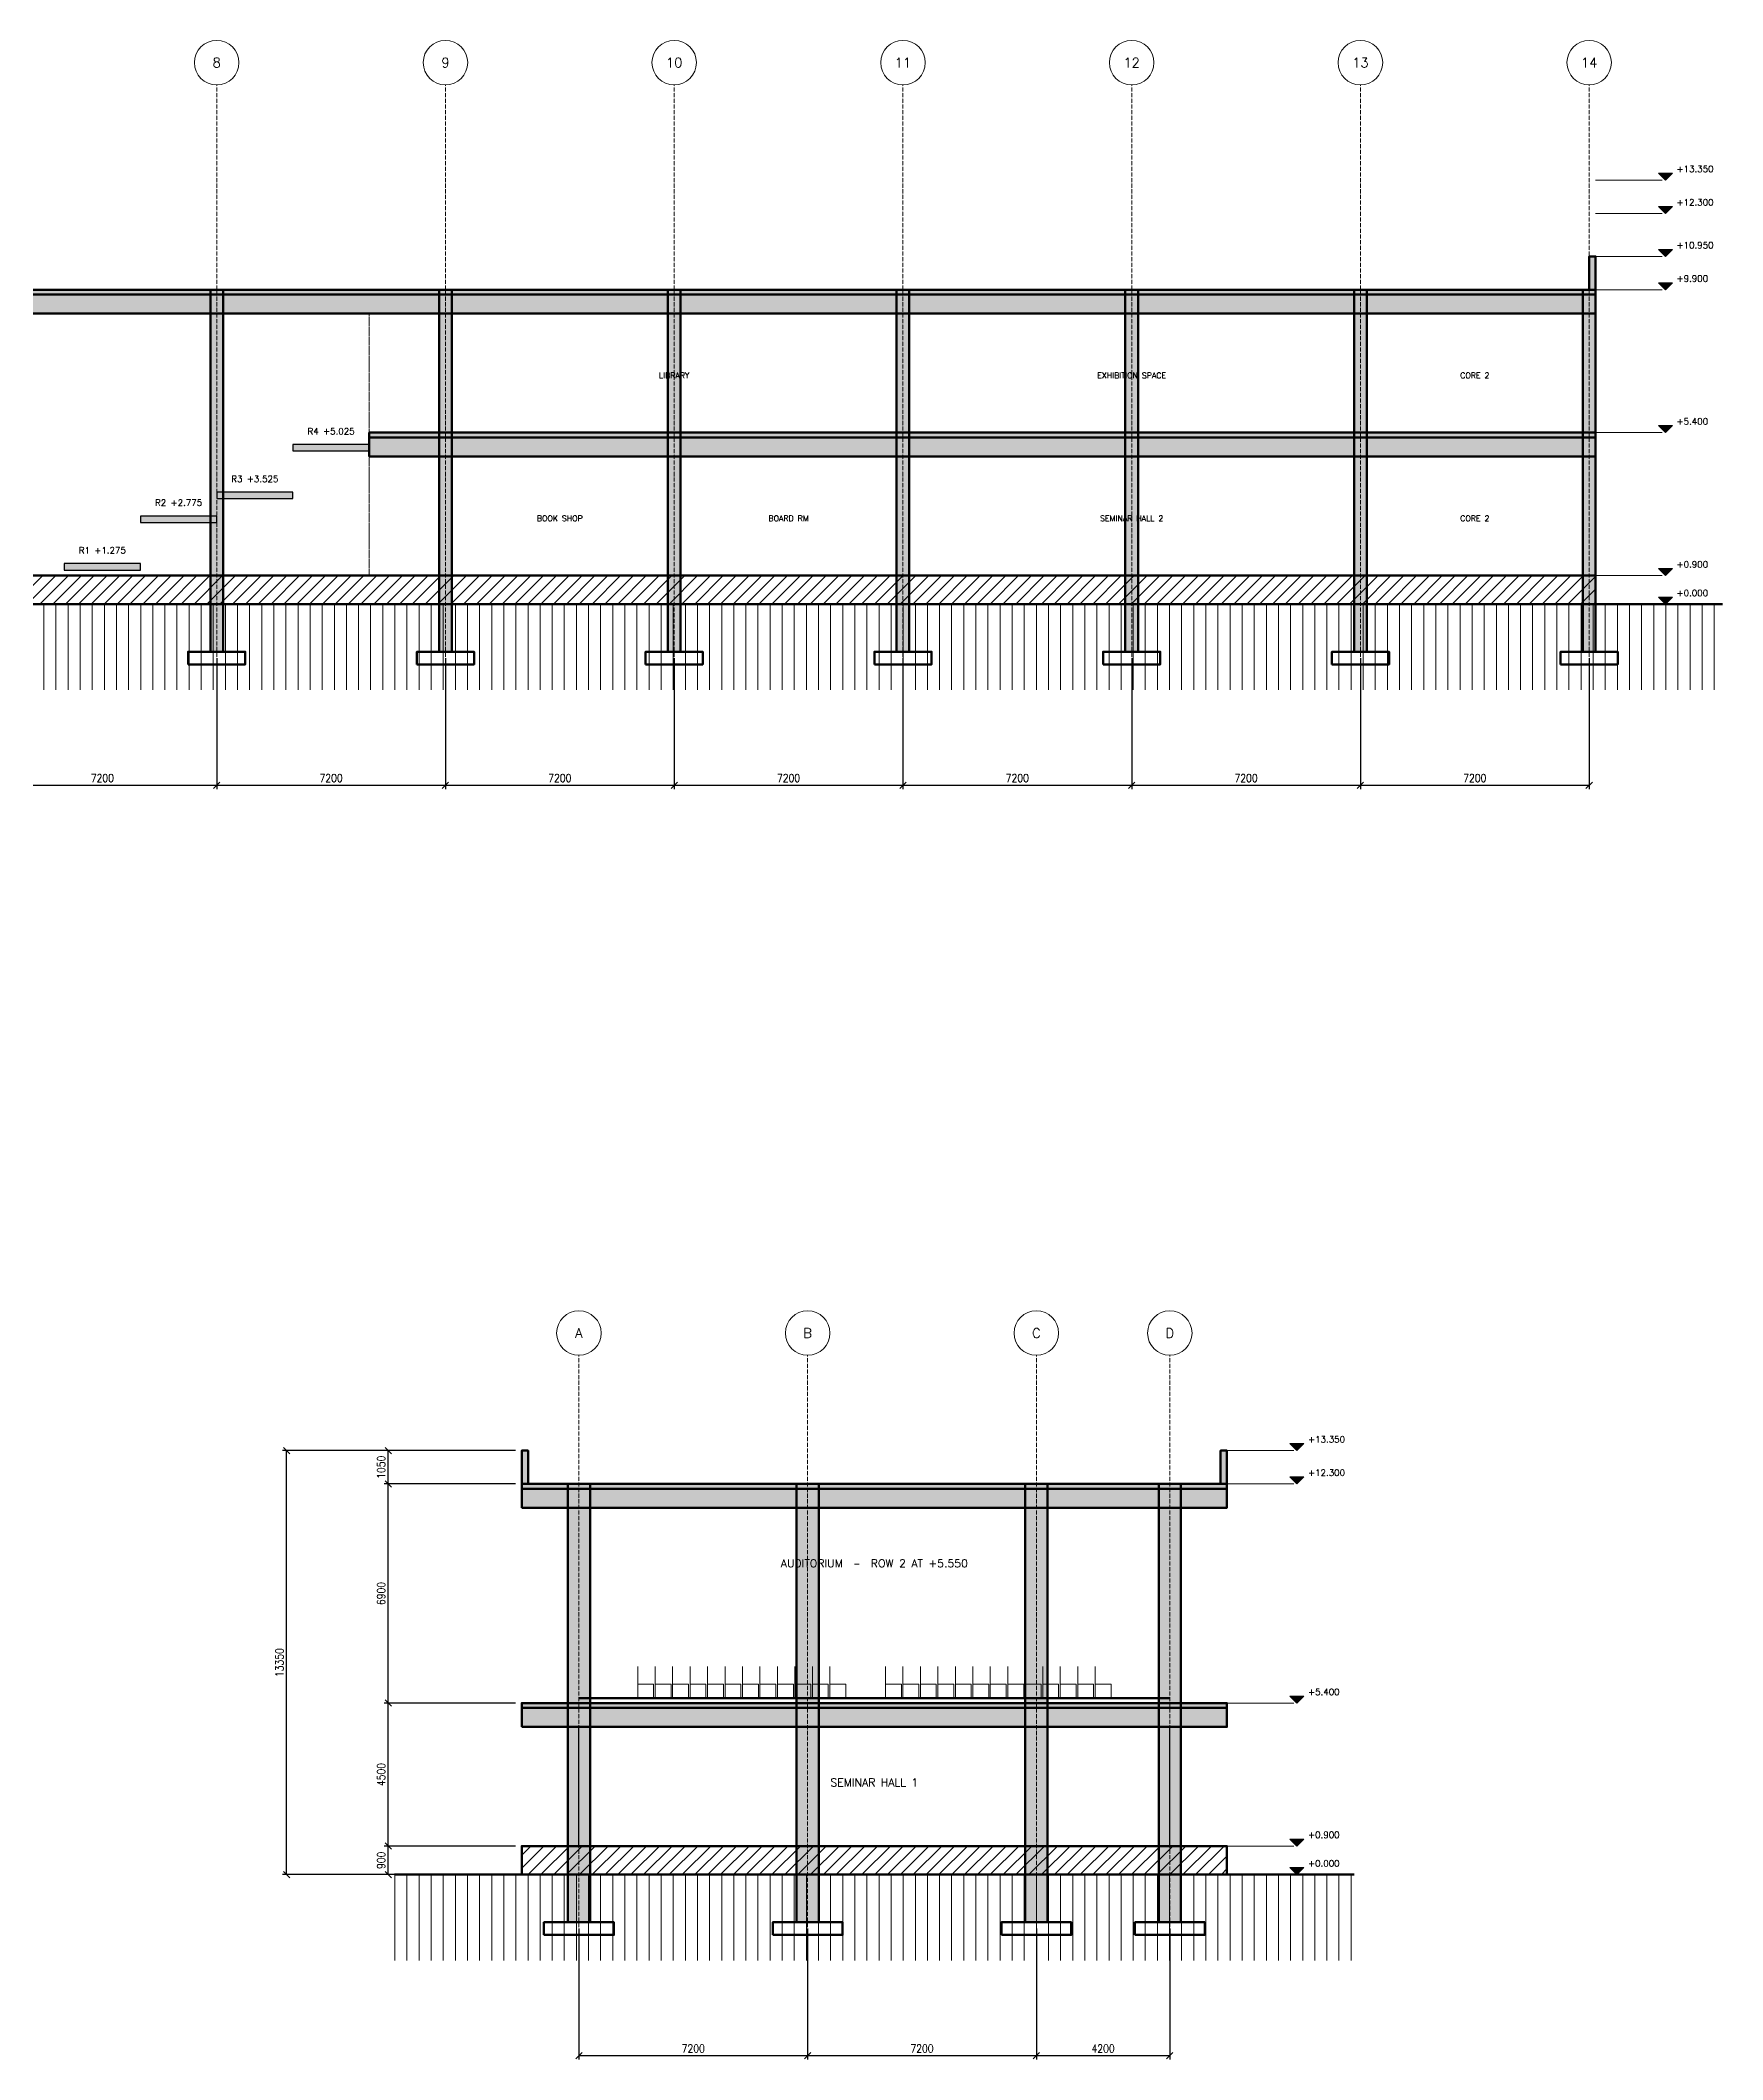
# Model space of a CAD drawing. Header units: millimetres. Extents: x -33945 to 191000, y -348875 to 205218.
# Drawn here: x 44850 to 97800, y -220825 to -157250 of the extents above; entities that cross this region are included whole.
import ezdxf
from ezdxf.enums import TextEntityAlignment as Align

# ---------------------------------------------------------------- set-up
doc = ezdxf.new("R2010")
doc.units = ezdxf.units.MM
doc.header["$LTSCALE"] = 50
doc.linetypes.add('DASHDOT', pattern=[3.556, 2.54, -0.508, 0, -0.508])
doc.linetypes.add('DASHED', pattern=[1.524, 1.27, -0.254])
for name, color, linetype, lineweight in [('A-ANNO-DIMS', 2, 'Continuous', 13), ('A-ANNO-SYMB', 6, 'Continuous', 18), ('A-ANNO-TEXT', 7, 'Continuous', 18), ('A-FLOR-LEVL', 6, 'Continuous', 18), ('A-FLOR-OTLN', 9, 'DASHED', 18), ('A-FLOR-RAMP', 3, 'Continuous', 25), ('A-GLAZ', 4, 'Continuous', 25), ('A-GRID', 8, 'DASHDOT', 13), ('A-GRID-IDEN', 8, 'Continuous', 13), ('A-SECT-BYND', 8, 'Continuous', 13), ('A-SECT-CUT', 7, 'Continuous', 70), ('A-SECT-GRND', 8, 'Continuous', 50), ('A-SECT-PATT', 254, 'Continuous', 9), ('S-COLS', 1, 'Continuous', 50), ('S-COLS-PATT', 254, 'Continuous', 9)]:
    doc.layers.add(name, color=color, linetype=linetype, lineweight=lineweight)
doc.styles.add('AMA-NOTE', font='romans.shx', dxfattribs={"width": 0.85})
doc.styles.add('AMA-TITLE', font='romand.shx', dxfattribs={"width": 0.9})
doc.dimstyles.new('AMA-100', dxfattribs={"dimscale": 100, "dimtxt": 2.5, "dimasz": 2.5, "dimexe": 1.25, "dimexo": 2, "dimgap": 1, "dimtad": 1, "dimdec": 0, "dimtxsty": 'AMA-NOTE', "dimtsz": 1, "dimcen": 2.5, "dimclrd": 8, "dimclre": 8, "dimclrt": 7, "dimazin": 3, "dimtfac": 1, "dimtmove": 0, "dimatfit": 3})

msp = doc.modelspace()

# ---------------------------------------------------------------- hatches: boundary and pattern name
at = {"layer": 'A-ANNO-SYMB'}
for points in [[(96000, -161650), (95780, -161430), (96220, -161430)], [(96000, -162700), (95780, -162480), (96220, -162480)], [(96000, -164050), (95780, -163830), (96220, -163830)], [(96000, -165100), (95780, -164880), (96220, -164880)], [(96000, -169600), (95780, -169380), (96220, -169380)], [(96000, -174100), (95780, -173880), (96220, -173880)], [(96000, -175000), (95780, -174780), (96220, -174780)], [(84400, -201650), (84180, -201430), (84620, -201430)], [(84400, -202700), (84180, -202480), (84620, -202480)], [(84400, -209600), (84180, -209380), (84620, -209380)], [(84400, -214100), (84180, -213880), (84620, -213880)], [(84400, -215000), (84180, -214780), (84620, -214780)]]:
    msp.add_hatch(color=7, dxfattribs=at).paths.add_polyline_path(points)
at = {"layer": 'A-SECT-PATT'}
for points in [[(93800, -165100), (93600, -165100), (93600, -164050), (93800, -164050)], [(28800, -165250), (93800, -165250), (93800, -165100), (28800, -165100)], [(28800, -165850), (93800, -165850), (93800, -165250), (28800, -165250)], [(55200, -169750), (93800, -169750), (93800, -169600), (55200, -169600)], [(52800, -170175), (55200, -170175), (55200, -169975), (52800, -169975)], [(55200, -170350), (93800, -170350), (93800, -169750), (55200, -169750)], [(50400, -171675), (52800, -171675), (52800, -171475), (50400, -171475)], [(48000, -172425), (50400, -172425), (50400, -172225), (48000, -172225)], [(45600, -173925), (48000, -173925), (48000, -173725), (45600, -173725)], [(60000, -202700), (60200, -202700), (60200, -201650), (60000, -201650)], [(82200, -202700), (82000, -202700), (82000, -201650), (82200, -201650)], [(60000, -202850), (82200, -202850), (82200, -202700), (60000, -202700)], [(60000, -203450), (82200, -203450), (82200, -202850), (60000, -202850)], [(60000, -209750), (82200, -209750), (82200, -209600), (60000, -209600)], [(60000, -210350), (82200, -210350), (82200, -209750), (60000, -209750)]]:
    msp.add_hatch(color=7, dxfattribs=at).paths.add_polyline_path(points)
h = msp.add_hatch(dxfattribs=at)
h.set_pattern_fill('ANSI31', scale=90)
h.paths.add_polyline_path([(-200, -175000), (93800, -175000), (93800, -174100), (-200, -174100)])
h = msp.add_hatch(dxfattribs=at)
h.set_pattern_fill('ANSI31', scale=120, angle=45)
h.paths.add_polyline_path([(-4200, -175000), (97800, -175000), (97800, -177700), (-4200, -177700)])
h = msp.add_hatch(dxfattribs=at)
h.set_pattern_fill('ANSI31', scale=90)
h.paths.add_polyline_path([(60000, -215000), (82200, -215000), (82200, -214100), (60000, -214100)])
h = msp.add_hatch(dxfattribs=at)
h.set_pattern_fill('ANSI31', scale=120, angle=45)
h.paths.add_polyline_path([(56000, -215000), (86200, -215000), (86200, -217700), (56000, -217700)])
at = {"layer": 'S-COLS-PATT'}
for points in [[(50200, -176500), (50600, -176500), (50600, -165100), (50200, -165100)], [(57400, -176500), (57800, -176500), (57800, -165100), (57400, -165100)], [(64600, -176500), (65000, -176500), (65000, -165100), (64600, -165100)], [(71800, -176500), (72200, -176500), (72200, -165100), (71800, -165100)], [(79000, -176500), (79400, -176500), (79400, -165100), (79000, -165100)], [(86200, -176500), (86600, -176500), (86600, -165100), (86200, -165100)], [(93400, -176500), (93800, -176500), (93800, -165100), (93400, -165100)], [(61450, -216500), (62150, -216500), (62150, -202700), (61450, -202700)], [(68650, -216500), (69350, -216500), (69350, -202700), (68650, -202700)], [(75850, -216500), (76550, -216500), (76550, -202700), (75850, -202700)], [(80050, -216500), (80750, -216500), (80750, -202700), (80050, -202700)]]:
    msp.add_hatch(color=7, dxfattribs=at).paths.add_polyline_path(points)

# ---------------------------------------------------------------- linework, layer by layer
at = {"layer": 'A-ANNO-SYMB'}
for points in [[(96000, -161650), (95780, -161430), (96220, -161430)], [(96000, -162700), (95780, -162480), (96220, -162480)], [(96000, -164050), (95780, -163830), (96220, -163830)], [(96000, -165100), (95780, -164880), (96220, -164880)], [(96000, -169600), (95780, -169380), (96220, -169380)], [(96000, -174100), (95780, -173880), (96220, -173880)], [(96000, -175000), (95780, -174780), (96220, -174780)], [(84400, -201650), (84180, -201430), (84620, -201430)], [(84400, -202700), (84180, -202480), (84620, -202480)], [(84400, -209600), (84180, -209380), (84620, -209380)], [(84400, -214100), (84180, -213880), (84620, -213880)], [(84400, -215000), (84180, -214780), (84620, -214780)]]:
    msp.add_lwpolyline(points, close=True, dxfattribs=at)
at = {"layer": 'A-FLOR-LEVL'}
for p, q in [((93800, -161650), (95900, -161650)), ((93800, -162700), (95900, -162700)), ((93800, -164050), (95900, -164050)), ((93800, -165100), (95900, -165100)), ((93800, -169600), (95900, -169600)), ((93800, -174100), (95900, -174100)), ((93800, -175000), (95900, -175000)), ((82200, -201650), (84300, -201650)), ((82200, -202700), (84300, -202700)), ((82200, -209600), (84300, -209600)), ((82200, -214100), (84300, -214100)), ((82200, -215000), (84300, -215000))]:
    msp.add_line(p, q, dxfattribs=at)
at = {"layer": 'A-FLOR-OTLN'}
msp.add_line((55200, -174100), (55200, -165850), dxfattribs=at)
at = {"layer": 'A-FLOR-RAMP'}
for points in [[(52800, -170175), (55200, -170175), (55200, -169975), (52800, -169975)], [(50400, -171675), (52800, -171675), (52800, -171475), (50400, -171475)], [(48000, -172425), (50400, -172425), (50400, -172225), (48000, -172225)], [(45600, -173925), (48000, -173925), (48000, -173725), (45600, -173725)]]:
    msp.add_lwpolyline(points, close=True, dxfattribs=at)
at = {"layer": 'A-GLAZ'}
for p, q in [((61800, -214100), (61800, -210350)), ((80400, -214100), (80400, -210350))]:
    msp.add_line(p, q, dxfattribs=at)
at = {"layer": 'A-GRID'}
for p, q in [((50400, -179500), (50400, -158650)), ((57600, -179500), (57600, -158650)), ((64800, -179500), (64800, -158650)), ((72000, -179500), (72000, -158650)), ((79200, -179500), (79200, -158650)), ((86400, -179500), (86400, -158650)), ((93600, -179500), (93600, -158650)), ((61800, -219500), (61800, -198650)), ((69000, -219500), (69000, -198650)), ((76200, -219500), (76200, -198650)), ((80400, -219500), (80400, -198650))]:
    msp.add_line(p, q, dxfattribs=at)
at = {"layer": 'A-GRID-IDEN'}
for centre in [(50400, -157950), (57600, -157950), (64800, -157950), (72000, -157950), (79200, -157950), (86400, -157950), (93600, -157950), (61800, -197950), (69000, -197950), (76200, -197950), (80400, -197950)]:
    msp.add_circle(centre, 700, dxfattribs=at)
at = {"layer": 'A-SECT-BYND'}
for p, q in [((63650, -209000), (63650, -208450)), ((64200, -209000), (64200, -208450)), ((64750, -209000), (64750, -208450)), ((65300, -209000), (65300, -208450)), ((65850, -209000), (65850, -208450)), ((66400, -209000), (66400, -208450)), ((66950, -209000), (66950, -208450)), ((67500, -209000), (67500, -208450)), ((68050, -209000), (68050, -208450)), ((68600, -209000), (68600, -208450)), ((69150, -209000), (69150, -208450)), ((69700, -209000), (69700, -208450)), ((71450, -209000), (71450, -208450)), ((72000, -209000), (72000, -208450)), ((72550, -209000), (72550, -208450)), ((73100, -209000), (73100, -208450)), ((73650, -209000), (73650, -208450)), ((74200, -209000), (74200, -208450)), ((74750, -209000), (74750, -208450)), ((75300, -209000), (75300, -208450)), ((75850, -209000), (75850, -208450)), ((76400, -209000), (76400, -208450)), ((76950, -209000), (76950, -208450)), ((77500, -209000), (77500, -208450)), ((78050, -209000), (78050, -208450))]:
    msp.add_line(p, q, dxfattribs=at)
for points in [[(63650, -209450), (64150, -209450), (64150, -209000), (63650, -209000)], [(64200, -209450), (64700, -209450), (64700, -209000), (64200, -209000)], [(64750, -209450), (65250, -209450), (65250, -209000), (64750, -209000)], [(65300, -209450), (65800, -209450), (65800, -209000), (65300, -209000)], [(65850, -209450), (66350, -209450), (66350, -209000), (65850, -209000)], [(66400, -209450), (66900, -209450), (66900, -209000), (66400, -209000)], [(66950, -209450), (67450, -209450), (67450, -209000), (66950, -209000)], [(67500, -209450), (68000, -209450), (68000, -209000), (67500, -209000)], [(68050, -209450), (68550, -209450), (68550, -209000), (68050, -209000)], [(68600, -209450), (69100, -209450), (69100, -209000), (68600, -209000)], [(69150, -209450), (69650, -209450), (69650, -209000), (69150, -209000)], [(69700, -209450), (70200, -209450), (70200, -209000), (69700, -209000)], [(71450, -209450), (71950, -209450), (71950, -209000), (71450, -209000)], [(72000, -209450), (72500, -209450), (72500, -209000), (72000, -209000)], [(72550, -209450), (73050, -209450), (73050, -209000), (72550, -209000)], [(73100, -209450), (73600, -209450), (73600, -209000), (73100, -209000)], [(73650, -209450), (74150, -209450), (74150, -209000), (73650, -209000)], [(74200, -209450), (74700, -209450), (74700, -209000), (74200, -209000)], [(74750, -209450), (75250, -209450), (75250, -209000), (74750, -209000)], [(75300, -209450), (75800, -209450), (75800, -209000), (75300, -209000)], [(75850, -209450), (76350, -209450), (76350, -209000), (75850, -209000)], [(76400, -209450), (76900, -209450), (76900, -209000), (76400, -209000)], [(76950, -209450), (77450, -209450), (77450, -209000), (76950, -209000)], [(77500, -209450), (78000, -209450), (78000, -209000), (77500, -209000)], [(78050, -209450), (78550, -209450), (78550, -209000), (78050, -209000)]]:
    msp.add_lwpolyline(points, close=True, dxfattribs=at)
at = {"layer": 'A-SECT-CUT'}
msp.add_line((61800, -209450), (80400, -209450), dxfattribs=at)
for points in [[(93800, -165100), (93600, -165100), (93600, -164050), (93800, -164050)], [(28800, -165250), (93800, -165250), (93800, -165100), (28800, -165100)], [(28800, -165850), (93800, -165850), (93800, -165250), (28800, -165250)], [(55200, -169750), (93800, -169750), (93800, -169600), (55200, -169600)], [(55200, -170350), (93800, -170350), (93800, -169750), (55200, -169750)], [(-200, -175000), (93800, -175000), (93800, -174100), (-200, -174100)], [(49500, -176900), (51300, -176900), (51300, -176500), (49500, -176500)], [(56700, -176900), (58500, -176900), (58500, -176500), (56700, -176500)], [(63900, -176900), (65700, -176900), (65700, -176500), (63900, -176500)], [(71100, -176900), (72900, -176900), (72900, -176500), (71100, -176500)], [(78300, -176900), (80100, -176900), (80100, -176500), (78300, -176500)], [(85500, -176900), (87300, -176900), (87300, -176500), (85500, -176500)], [(92700, -176900), (94500, -176900), (94500, -176500), (92700, -176500)], [(60000, -202700), (60200, -202700), (60200, -201650), (60000, -201650)], [(82200, -202700), (82000, -202700), (82000, -201650), (82200, -201650)], [(60000, -202850), (82200, -202850), (82200, -202700), (60000, -202700)], [(60000, -203450), (82200, -203450), (82200, -202850), (60000, -202850)], [(60000, -209750), (82200, -209750), (82200, -209600), (60000, -209600)], [(60000, -210350), (82200, -210350), (82200, -209750), (60000, -209750)], [(60000, -215000), (82200, -215000), (82200, -214100), (60000, -214100)], [(60700, -216900), (62900, -216900), (62900, -216500), (60700, -216500)], [(67900, -216900), (70100, -216900), (70100, -216500), (67900, -216500)], [(75100, -216900), (77300, -216900), (77300, -216500), (75100, -216500)], [(79300, -216900), (81500, -216900), (81500, -216500), (79300, -216500)]]:
    msp.add_lwpolyline(points, close=True, dxfattribs=at)
at = {"layer": 'A-SECT-GRND'}
for p, q in [((-4200, -175000), (97800, -175000)), ((56000, -215000), (86200, -215000))]:
    msp.add_line(p, q, dxfattribs=at)
at = {"layer": 'S-COLS'}
for points in [[(50200, -176500), (50600, -176500), (50600, -165100), (50200, -165100)], [(57400, -176500), (57800, -176500), (57800, -165100), (57400, -165100)], [(64600, -176500), (65000, -176500), (65000, -165100), (64600, -165100)], [(71800, -176500), (72200, -176500), (72200, -165100), (71800, -165100)], [(79000, -176500), (79400, -176500), (79400, -165100), (79000, -165100)], [(86200, -176500), (86600, -176500), (86600, -165100), (86200, -165100)], [(93400, -176500), (93800, -176500), (93800, -165100), (93400, -165100)], [(61450, -216500), (62150, -216500), (62150, -202700), (61450, -202700)], [(68650, -216500), (69350, -216500), (69350, -202700), (68650, -202700)], [(75850, -216500), (76550, -216500), (76550, -202700), (75850, -202700)], [(80050, -216500), (80750, -216500), (80750, -202700), (80050, -202700)]]:
    msp.add_lwpolyline(points, close=True, dxfattribs=at)

# ---------------------------------------------------------------- texts
at = {"layer": 'A-ANNO-SYMB', "style": 'AMA-NOTE'}
for s, p in [('+13.350', (96350, -161298)), ('+12.300', (96350, -162348)), ('+10.950', (96350, -163698)), ('+9.900', (96350, -164748)), ('+5.400', (96350, -169248)), ('+0.900', (96350, -173748)), ('+0.000', (96350, -174648)), ('+13.350', (84750, -201298)), ('+12.300', (84750, -202348)), ('+5.400', (84750, -209248)), ('+0.900', (84750, -213748)), ('+0.000', (84750, -214648))]:
    msp.add_text(s, height=200, dxfattribs=at).set_placement(p, align=Align.MIDDLE_LEFT)
for s, p in [('R4 +5.025', (54000, -169555)), ('R3 +3.525', (51600, -171055)), ('R2 +2.775', (49200, -171805)), ('R1 +1.275', (46800, -173305))]:
    msp.add_text(s, height=200, dxfattribs=at).set_placement(p, align=Align.MIDDLE_CENTER)
at = {"layer": 'A-ANNO-TEXT', "style": 'AMA-NOTE'}
for s, height, p in [('LIBRARY', 180, (64800, -167800)), ('EXHIBITION SPACE', 180, (79200, -167800)), ('CORE 2', 180, (90000, -167800)), ('BOOK SHOP', 180, (61200, -172300)), ('BOARD RM', 180, (68400, -172300)), ('SEMINAR HALL 2', 180, (79200, -172300)), ('CORE 2', 180, (90000, -172300)), ('AUDITORIUM  —  ROW 2 AT +5.550', 250, (71100, -205200)), ('SEMINAR HALL 1', 250, (71100, -212100))]:
    msp.add_text(s, height=height, dxfattribs=at).set_placement(p, align=Align.MIDDLE_CENTER)
at = {"layer": 'A-GRID-IDEN', "style": 'AMA-TITLE'}
for s, p in [('8', (50400, -157950)), ('9', (57600, -157950)), ('10', (64800, -157950)), ('11', (72000, -157950)), ('12', (79200, -157950)), ('13', (86400, -157950)), ('14', (93600, -157950)), ('A', (61800, -197950)), ('B', (69000, -197950)), ('C', (76200, -197950)), ('D', (80400, -197950))]:
    msp.add_text(s, height=300, dxfattribs=at).set_placement(p, align=Align.MIDDLE_CENTER)

# ---------------------------------------------------------------- dimensions: what is measured, and where the dimension line sits
at = {"layer": 'A-ANNO-DIMS'}
for base, p1, p2 in [((43200, -180700), (43200, -176500), (50400, -176500)), ((50400, -180700), (50400, -176500), (57600, -176500)), ((57600, -180700), (57600, -176500), (64800, -176500)), ((64800, -180700), (64800, -176500), (72000, -176500)), ((72000, -180700), (72000, -176500), (79200, -176500)), ((79200, -180700), (79200, -176500), (86400, -176500)), ((86400, -180700), (86400, -176500), (93600, -176500)), ((61800, -220700), (61800, -216500), (69000, -216500)), ((69000, -220700), (69000, -216500), (76200, -216500)), ((76200, -220700), (76200, -216500), (80400, -216500))]:
    msp.add_linear_dim(base=base, p1=p1, p2=p2, dimstyle='AMA-100', dxfattribs=at).render()
for base, p1, p2 in [((52600, -215000), (60000, -215000), (60000, -201650)), ((55800, -202700), (60000, -202700), (60000, -201650)), ((55800, -209600), (60000, -209600), (60000, -202700)), ((55800, -214100), (60000, -214100), (60000, -209600)), ((55800, -215000), (60000, -215000), (60000, -214100))]:
    msp.add_linear_dim(base=base, p1=p1, p2=p2, angle=90, dimstyle='AMA-100', dxfattribs=at).render()

doc.saveas('drawing.dxf')
